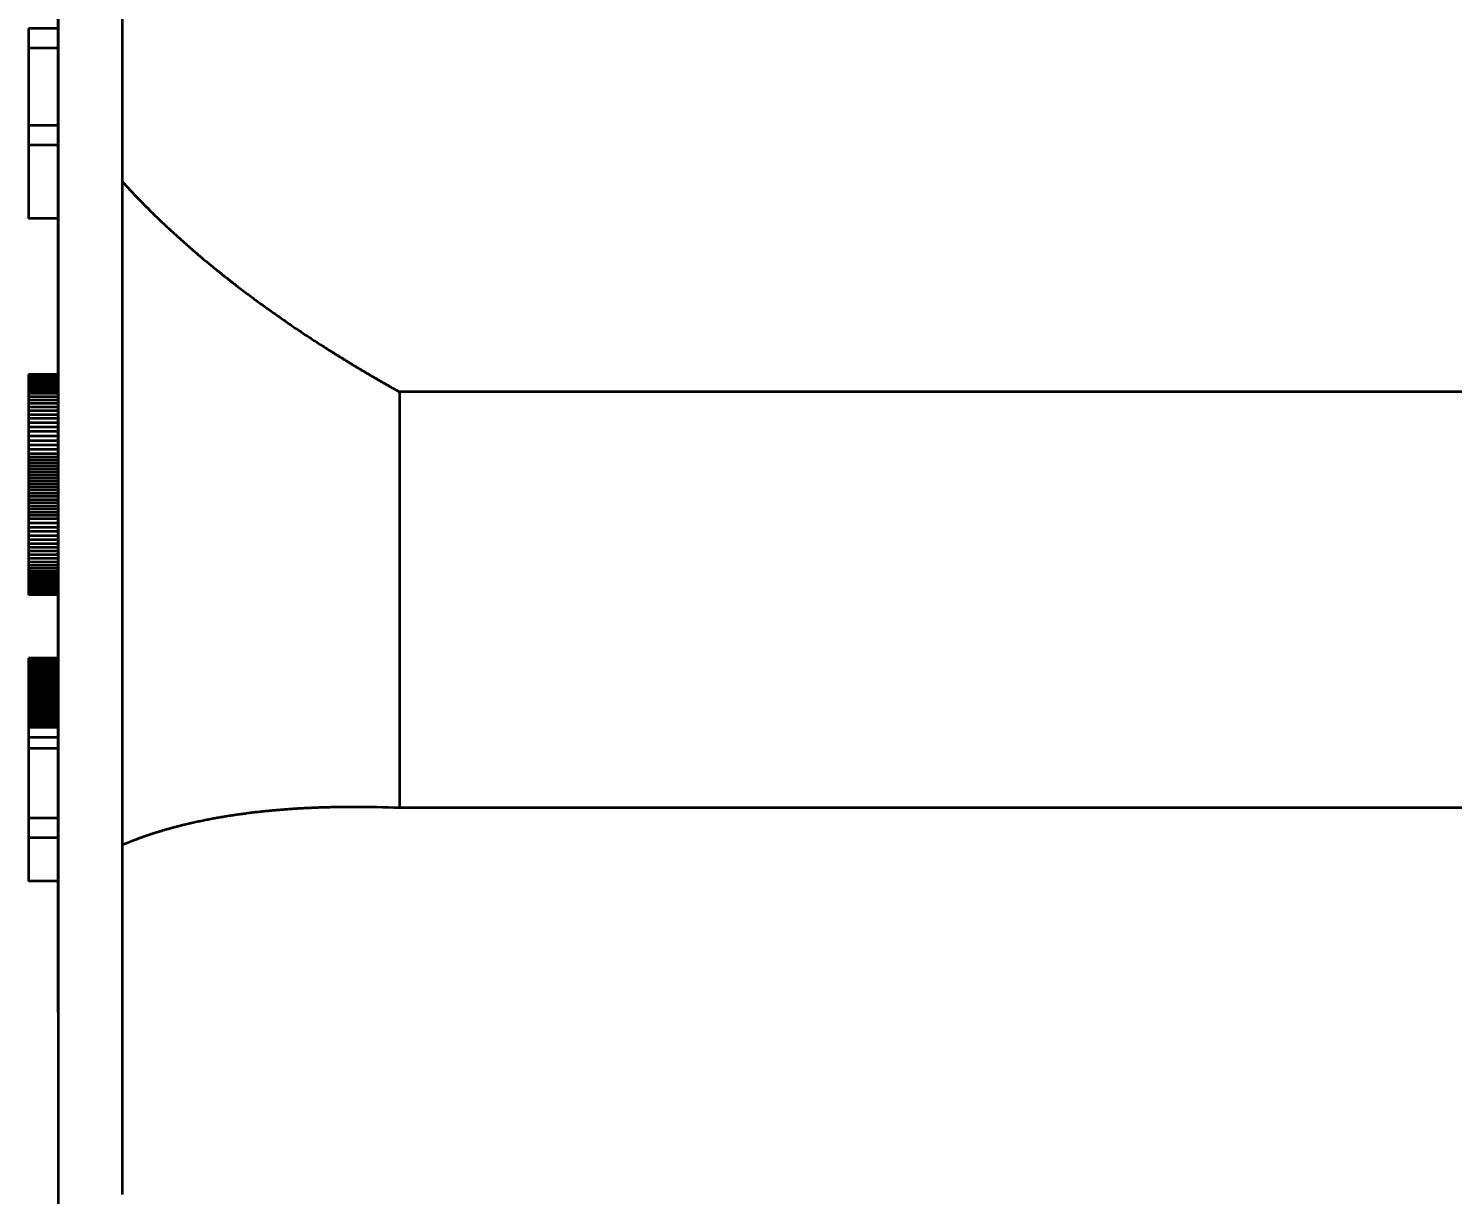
# Model space of a CAD drawing. Extents: x 23 to 472, y 3 to 294.
# Drawn here: x 45.24 to 52.43, y 200.03 to 205.91 of the extents above; entities that cross this region are included whole.
import ezdxf
from ezdxf.enums import TextEntityAlignment as Align

# ---------------------------------------------------------------- set-up
doc = ezdxf.new("R2010")
doc.units = 0
doc.layers.get('0').update_dxf_attribs({"lineweight": 13})
doc.styles.get("Standard").update_dxf_attribs({"font": 'isocp.shx'})
doc.dimstyles.get("Standard").update_dxf_attribs({"dimtxt": 2.5, "dimasz": 2.5, "dimexe": 1.25, "dimexo": 0.625, "dimtad": 1, "dimcen": 2.5, "dimadec": 0, "dimazin": 0, "dimtfac": 1, "dimtmove": 0, "dimatfit": 0, "dimfxl": 0, "dimarcsym": 0})

# ---------------------------------------------------------------- blocks, each defined once
blk = doc.blocks.new('*D')
at = {"color": 7, "lineweight": 13}
for p, q in [((369.2633, 239.5531), (395.349, 194.2124)), ((363.2339, 234.8367), (397.923, 198.6215))]:
    blk.add_line(p, q, dxfattribs=at)
at = {"color": 34, "lineweight": 13, "ltscale": 0.415699}
blk.add_line((121.0279, 197.0113), (121.0279, 180.3834), dxfattribs=at)
at = {"color": 34, "lineweight": 13, "ltscale": 0.421525}
blk.add_line((278.4006, 197.0113), (278.4006, 180.1503), dxfattribs=at)
at = {"color": 34, "lineweight": 13}
for p, q in [((45.7156, 194.0736), (45.7156, 169.4602)), ((353.9414, 194.0736), (353.9414, 169.4602)), ((45.7156, 182.3834), (121.0279, 182.3834)), ((278.4006, 182.1503), (353.9414, 182.1503)), ((45.7156, 171.4602), (353.9414, 171.4602))]:
    blk.add_line(p, q, dxfattribs=at)
at = {"color": 34, "lineweight": 13, "ltscale": 0.342256}
blk.add_line((45.7156, 194.0736), (45.7156, 180.3834), dxfattribs=at)
at = {"color": 34, "lineweight": 13, "ltscale": 0.348082}
blk.add_line((353.9414, 194.0736), (353.9414, 180.1503), dxfattribs=at)
at = {"color": 7, "lineweight": 13}
for points in [[(376.3151, 228.3342), (374.903, 229.7505), (375.4177, 227.8179)], [(374.0392, 224.3044), (372.3291, 225.3414), (373.2916, 223.5883)], [(396.2128, 199.6586), (397.923, 198.6215), (396.9605, 200.3747)], [(393.937, 195.6288), (395.349, 194.2124), (394.8343, 196.145)]]:
    blk.add_lwpolyline(points, dxfattribs=at)
at = {"color": 34, "lineweight": 13}
for points in [[(47.6474, 182.901), (45.7156, 182.3834), (47.6474, 181.8658)], [(119.0961, 181.8658), (121.0279, 182.3834), (119.0961, 182.901)], [(280.3324, 182.668), (278.4006, 182.1503), (280.3324, 181.6327)], [(352.0096, 181.6327), (353.9414, 182.1503), (352.0096, 182.668)], [(47.6474, 171.9778), (45.7156, 171.4602), (47.6474, 170.9425)], [(352.0096, 170.9425), (353.9414, 171.4602), (352.0096, 171.9778)]]:
    blk.add_lwpolyline(points, dxfattribs=at)
at = {"color": 7, "lineweight": 13}
for s, rotation, p, p2 in [('%%c', 299.91295, (370.1301, 240.0518), (371.3768, 237.8848)), ('82', 299.91295, (371.8755, 237.0181), (374.0621, 233.2175)), ('%%c', 313.76692, (363.9561, 235.5285), (365.6854, 233.7231)), ('74', 313.76692, (366.3771, 233.0009), (369.4101, 229.8344))]:
    blk.add_text(s, height=2.5, rotation=rotation, dxfattribs=at).set_placement(p, p2, align=Align.FIT)
at = {"color": 34, "lineweight": 13}
for s, height, p, p2 in [('/[6.3]', 3.5, (93.5334, 183.3834), (107.9059, 183.3834)), ('/[6.3]', 3.5, (326.3327, 183.1503), (340.7051, 183.1503)), ('155', 3.5, (74.21, 183.3834), (83.768, 183.3834)), ('155', 3.5, (307.0093, 183.1503), (316.5672, 183.1503)), ('%%p50', 2.45, (85.868, 183.9084), (92.5334, 183.9084)), ('%%p50', 2.45, (318.6672, 183.6753), (325.3327, 183.6753)), ('"L"', 3.5, (194.4405, 172.4602), (202.0312, 172.4602)), ('%%p50', 2.45, (204.1312, 172.9852), (210.7966, 172.9852))]:
    blk.add_text(s, height=height, dxfattribs=at).set_placement(p, p2, align=Align.FIT)
blk = doc.blocks.new('BLOCK4531')
at = {"color": 1, "lineweight": 35}
for p, q in [((-599.502, -22.625), (-599.502, 0)), ((-599.502, 0), (-599.502, -25.1)), ((-572.052, -16.36), (-596.058, -16.36)), ((-572.052, -20.56), (-596.058, -20.56))]:
    blk.add_line(p, q, dxfattribs=at)
at = {"color": 1, "lineweight": 35, "ltscale": 0.108185}
blk.add_line((-598.852, -14.241), (-598.852, -9.914), dxfattribs=at)
at = {"color": 1, "lineweight": 35, "ltscale": 0.0075}
for p, q in [((-599.502, -12.693), (-599.802, -12.693)), ((-599.502, -12.892), (-599.802, -12.892)), ((-599.502, -13.672), (-599.802, -13.672)), ((-599.502, -13.87), (-599.802, -13.87)), ((-599.502, -14.611), (-599.802, -14.611)), ((-599.502, -16.186), (-599.802, -16.186)), ((-599.502, -16.199), (-599.802, -16.199)), ((-599.502, -16.215), (-599.802, -16.215)), ((-599.502, -16.232), (-599.802, -16.232)), ((-599.502, -16.252), (-599.802, -16.252)), ((-599.502, -16.273), (-599.802, -16.273)), ((-599.502, -16.297), (-599.802, -16.297)), ((-599.502, -16.322), (-599.802, -16.322)), ((-599.502, -16.35), (-599.802, -16.35)), ((-599.502, -16.379), (-599.802, -16.379)), ((-599.502, -16.411), (-599.802, -16.411)), ((-599.502, -16.444), (-599.802, -16.444)), ((-599.502, -16.478), (-599.802, -16.478)), ((-599.502, -16.514), (-599.802, -16.514)), ((-599.502, -16.552), (-599.802, -16.552)), ((-599.502, -16.591), (-599.802, -16.591)), ((-599.502, -16.631), (-599.802, -16.631)), ((-599.502, -16.673), (-599.802, -16.673)), ((-599.502, -16.716), (-599.802, -16.716)), ((-599.502, -16.761), (-599.802, -16.761)), ((-599.502, -16.807), (-599.802, -16.807)), ((-599.502, -16.855), (-599.802, -16.855)), ((-599.502, -16.9), (-599.802, -16.9)), ((-599.502, -16.944), (-599.802, -16.944)), ((-599.502, -16.987), (-599.802, -16.987)), ((-599.502, -17.021), (-599.802, -17.021)), ((-599.502, -17.051), (-599.802, -17.051)), ((-599.502, -17.08), (-599.802, -17.08)), ((-599.502, -17.11), (-599.802, -17.11)), ((-599.502, -17.14), (-599.802, -17.14)), ((-599.502, -17.17), (-599.802, -17.17)), ((-599.502, -17.2), (-599.802, -17.2)), ((-599.502, -17.231), (-599.802, -17.231)), ((-599.502, -17.261), (-599.802, -17.261)), ((-599.502, -17.292), (-599.802, -17.292)), ((-599.502, -17.323), (-599.802, -17.323)), ((-599.502, -17.354), (-599.802, -17.354)), ((-599.502, -17.386), (-599.802, -17.386)), ((-599.502, -17.417), (-599.802, -17.417)), ((-599.502, -17.449), (-599.802, -17.449)), ((-599.502, -17.481), (-599.802, -17.481)), ((-599.502, -17.513), (-599.802, -17.513)), ((-599.502, -17.545), (-599.802, -17.545)), ((-599.502, -17.577), (-599.802, -17.577)), ((-599.502, -17.61), (-599.802, -17.61)), ((-599.502, -17.642), (-599.802, -17.642)), ((-599.502, -17.686), (-599.802, -17.686)), ((-599.502, -17.729), (-599.802, -17.729)), ((-599.502, -17.771), (-599.802, -17.771)), ((-599.502, -17.813), (-599.802, -17.813)), ((-599.502, -17.853), (-599.802, -17.853)), ((-599.502, -17.893), (-599.802, -17.893)), ((-599.502, -17.932), (-599.802, -17.932)), ((-599.502, -17.97), (-599.802, -17.97)), ((-599.502, -18.007), (-599.802, -18.007)), ((-599.502, -18.044), (-599.802, -18.044)), ((-599.502, -18.079), (-599.802, -18.079)), ((-599.502, -18.113), (-599.802, -18.113)), ((-599.502, -18.144), (-599.802, -18.144)), ((-599.502, -18.174), (-599.802, -18.174)), ((-599.502, -18.202), (-599.802, -18.202)), ((-599.502, -18.229), (-599.802, -18.229)), ((-599.502, -18.253), (-599.802, -18.253)), ((-599.502, -18.276), (-599.802, -18.276)), ((-599.502, -18.297), (-599.802, -18.297)), ((-599.502, -18.317), (-599.802, -18.317)), ((-599.502, -18.334), (-599.802, -18.334)), ((-599.502, -18.35), (-599.802, -18.35)), ((-599.502, -18.364), (-599.802, -18.364)), ((-599.502, -18.376), (-599.802, -18.376)), ((-599.502, -18.386), (-599.802, -18.386)), ((-599.502, -18.394), (-599.802, -18.394)), ((-599.502, -18.4), (-599.802, -18.4)), ((-599.502, -18.405), (-599.802, -18.405)), ((-599.502, -18.408), (-599.802, -18.408)), ((-599.502, -18.409), (-599.802, -18.409)), ((-599.502, -19.05), (-599.802, -19.05)), ((-599.502, -19.05), (-599.802, -19.05)), ((-599.502, -19.051), (-599.802, -19.051)), ((-599.502, -19.053), (-599.802, -19.053)), ((-599.502, -19.056), (-599.802, -19.056)), ((-599.502, -19.06), (-599.802, -19.06)), ((-599.502, -19.064), (-599.802, -19.064)), ((-599.502, -19.069), (-599.802, -19.069)), ((-599.502, -19.075), (-599.802, -19.075)), ((-599.502, -19.082), (-599.802, -19.082)), ((-599.502, -19.089), (-599.802, -19.089)), ((-599.502, -19.098), (-599.802, -19.098)), ((-599.502, -19.106), (-599.802, -19.106)), ((-599.502, -19.115), (-599.802, -19.115)), ((-599.502, -19.125), (-599.802, -19.125)), ((-599.502, -19.135), (-599.802, -19.135)), ((-599.502, -19.145), (-599.802, -19.145)), ((-599.502, -19.156), (-599.802, -19.156)), ((-599.502, -19.168), (-599.802, -19.168)), ((-599.502, -19.18), (-599.802, -19.18)), ((-599.502, -19.192), (-599.802, -19.192)), ((-599.502, -19.204), (-599.802, -19.204)), ((-599.502, -19.217), (-599.802, -19.217)), ((-599.502, -19.23), (-599.802, -19.23)), ((-599.502, -19.244), (-599.802, -19.244)), ((-599.502, -19.257), (-599.802, -19.257)), ((-599.502, -19.271), (-599.802, -19.271)), ((-599.502, -19.285), (-599.802, -19.285)), ((-599.502, -19.299), (-599.802, -19.299)), ((-599.502, -19.314), (-599.802, -19.314)), ((-599.502, -19.328), (-599.802, -19.328)), ((-599.502, -19.344), (-599.802, -19.344)), ((-599.502, -19.359), (-599.802, -19.359)), ((-599.502, -19.376), (-599.802, -19.376)), ((-599.502, -19.393), (-599.802, -19.393)), ((-599.502, -19.41), (-599.802, -19.41)), ((-599.502, -19.428), (-599.802, -19.428)), ((-599.502, -19.447), (-599.802, -19.447)), ((-599.502, -19.467), (-599.802, -19.467)), ((-599.502, -19.487), (-599.802, -19.487)), ((-599.502, -19.507), (-599.802, -19.507)), ((-599.502, -19.529), (-599.802, -19.529)), ((-599.502, -19.551), (-599.802, -19.551)), ((-599.502, -19.573), (-599.802, -19.573)), ((-599.502, -19.596), (-599.802, -19.596)), ((-599.502, -19.62), (-599.802, -19.62)), ((-599.502, -19.645), (-599.802, -19.645)), ((-599.502, -19.67), (-599.802, -19.67)), ((-599.502, -19.695), (-599.802, -19.695)), ((-599.502, -19.721), (-599.802, -19.721)), ((-599.502, -19.748), (-599.802, -19.748)), ((-599.502, -19.849), (-599.802, -19.849)), ((-599.502, -19.959), (-599.802, -19.959)), ((-599.502, -20.663), (-599.802, -20.663)), ((-599.502, -20.861), (-599.802, -20.861)), ((-599.502, -21.298), (-599.802, -21.298))]:
    blk.add_line(p, q, dxfattribs=at)
at = {"color": 1, "lineweight": 35, "ltscale": 0.004962}
blk.add_line((-599.802, -12.693), (-599.802, -12.892), dxfattribs=at)
at = {"color": 1, "lineweight": 35, "ltscale": 0.019492}
blk.add_line((-599.802, -12.892), (-599.802, -13.672), dxfattribs=at)
at = {"color": 1, "lineweight": 35, "ltscale": 0.004963}
for p, q in [((-599.802, -13.672), (-599.802, -13.87)), ((-599.802, -20.663), (-599.802, -20.861))]:
    blk.add_line(p, q, dxfattribs=at)
at = {"color": 1, "lineweight": 35, "ltscale": 0.018527}
blk.add_line((-599.802, -13.87), (-599.802, -14.611), dxfattribs=at)
at = {"color": 1, "lineweight": 35, "ltscale": 0.167327}
blk.add_line((-598.852, -20.934), (-598.852, -14.241), dxfattribs=at)
at = {"color": 1, "lineweight": 35, "ltscale": 0.039369}
blk.add_line((-599.502, -14.611), (-599.502, -16.186), dxfattribs=at)
at = {"color": 1, "lineweight": 35, "ltscale": 0.00033685}
blk.add_line((-599.802, -16.186), (-599.802, -16.199), dxfattribs=at)
at = {"color": 1, "lineweight": 35, "ltscale": 0.0003868}
blk.add_line((-599.802, -16.199), (-599.802, -16.215), dxfattribs=at)
at = {"color": 1, "lineweight": 35, "ltscale": 0.000436775}
blk.add_line((-599.802, -16.215), (-599.802, -16.232), dxfattribs=at)
at = {"color": 1, "lineweight": 35, "ltscale": 0.000486775}
blk.add_line((-599.802, -16.232), (-599.802, -16.252), dxfattribs=at)
at = {"color": 1, "lineweight": 35, "ltscale": 0.000536725}
blk.add_line((-599.802, -16.252), (-599.802, -16.273), dxfattribs=at)
at = {"color": 1, "lineweight": 35, "ltscale": 0.0005863}
blk.add_line((-599.802, -16.273), (-599.802, -16.297), dxfattribs=at)
at = {"color": 1, "lineweight": 35, "ltscale": 0.0006363}
blk.add_line((-599.802, -16.297), (-599.802, -16.322), dxfattribs=at)
at = {"color": 1, "lineweight": 35, "ltscale": 0.000686275}
blk.add_line((-599.802, -16.322), (-599.802, -16.35), dxfattribs=at)
at = {"color": 1, "lineweight": 35, "ltscale": 0.00073585}
blk.add_line((-599.802, -16.35), (-599.802, -16.379), dxfattribs=at)
at = {"color": 1, "lineweight": 35, "ltscale": 0.0007862}
blk.add_line((-599.802, -16.379), (-599.802, -16.411), dxfattribs=at)
at = {"color": 1, "lineweight": 35, "ltscale": 0.105014}
blk.add_line((-596.058, -16.36), (-596.058, -20.56), dxfattribs=at)
at = {"color": 1, "lineweight": 35, "ltscale": 0.00082895}
blk.add_line((-599.802, -16.411), (-599.802, -16.444), dxfattribs=at)
at = {"color": 1, "lineweight": 35, "ltscale": 0.000864775}
blk.add_line((-599.802, -16.444), (-599.802, -16.478), dxfattribs=at)
at = {"color": 1, "lineweight": 35, "ltscale": 0.000901025}
blk.add_line((-599.802, -16.478), (-599.802, -16.514), dxfattribs=at)
at = {"color": 1, "lineweight": 35, "ltscale": 0.000937275}
blk.add_line((-599.802, -16.514), (-599.802, -16.552), dxfattribs=at)
at = {"color": 1, "lineweight": 35, "ltscale": 0.000973125}
blk.add_line((-599.802, -16.552), (-599.802, -16.591), dxfattribs=at)
at = {"color": 1, "lineweight": 35, "ltscale": 0.001009}
for p, q in [((-599.802, -16.591), (-599.802, -16.631)), ((-599.802, -16.987), (-599.802, -17.027))]:
    blk.add_line(p, q, dxfattribs=at)
at = {"color": 1, "lineweight": 35, "ltscale": 0.001046}
blk.add_line((-599.802, -16.631), (-599.802, -16.673), dxfattribs=at)
at = {"color": 1, "lineweight": 35, "ltscale": 0.001081}
blk.add_line((-599.802, -16.673), (-599.802, -16.716), dxfattribs=at)
at = {"color": 1, "lineweight": 35, "ltscale": 0.001117}
blk.add_line((-599.802, -16.716), (-599.802, -16.761), dxfattribs=at)
at = {"color": 1, "lineweight": 35, "ltscale": 0.001154}
blk.add_line((-599.802, -16.761), (-599.802, -16.807), dxfattribs=at)
at = {"color": 1, "lineweight": 35, "ltscale": 0.00119}
blk.add_line((-599.802, -16.807), (-599.802, -16.855), dxfattribs=at)
at = {"color": 1, "lineweight": 35, "ltscale": 0.001144}
blk.add_line((-599.802, -16.855), (-599.802, -16.9), dxfattribs=at)
at = {"color": 1, "lineweight": 35, "ltscale": 0.001099}
blk.add_line((-599.802, -16.9), (-599.802, -16.944), dxfattribs=at)
at = {"color": 1, "lineweight": 35, "ltscale": 0.001054}
for p, q in [((-599.802, -16.944), (-599.802, -16.987)), ((-599.802, -17.729), (-599.802, -17.771))]:
    blk.add_line(p, q, dxfattribs=at)
at = {"color": 1, "lineweight": 35, "ltscale": 0.00073395}
blk.add_line((-599.802, -17.021), (-599.802, -17.051), dxfattribs=at)
at = {"color": 1, "lineweight": 35, "ltscale": 0.000738525}
blk.add_line((-599.802, -17.051), (-599.802, -17.08), dxfattribs=at)
at = {"color": 1, "lineweight": 35, "ltscale": 0.0007431}
blk.add_line((-599.802, -17.08), (-599.802, -17.11), dxfattribs=at)
at = {"color": 1, "lineweight": 35, "ltscale": 0.000747675}
blk.add_line((-599.802, -17.11), (-599.802, -17.14), dxfattribs=at)
at = {"color": 1, "lineweight": 35, "ltscale": 0.00075225}
blk.add_line((-599.802, -17.14), (-599.802, -17.17), dxfattribs=at)
at = {"color": 1, "lineweight": 35, "ltscale": 0.00075685}
blk.add_line((-599.802, -17.17), (-599.802, -17.2), dxfattribs=at)
at = {"color": 1, "lineweight": 35, "ltscale": 0.0007614}
blk.add_line((-599.802, -17.2), (-599.802, -17.231), dxfattribs=at)
at = {"color": 1, "lineweight": 35, "ltscale": 0.000766375}
blk.add_line((-599.802, -17.231), (-599.802, -17.261), dxfattribs=at)
at = {"color": 1, "lineweight": 35, "ltscale": 0.000770575}
blk.add_line((-599.802, -17.261), (-599.802, -17.292), dxfattribs=at)
at = {"color": 1, "lineweight": 35, "ltscale": 0.000775525}
blk.add_line((-599.802, -17.292), (-599.802, -17.323), dxfattribs=at)
at = {"color": 1, "lineweight": 35, "ltscale": 0.00077935}
blk.add_line((-599.802, -17.323), (-599.802, -17.354), dxfattribs=at)
at = {"color": 1, "lineweight": 35, "ltscale": 0.00034715}
blk.add_line((-599.802, -17.354), (-599.802, -17.368), dxfattribs=at)
at = {"color": 1, "lineweight": 35, "ltscale": 0.000783925}
blk.add_line((-599.802, -17.354), (-599.802, -17.386), dxfattribs=at)
at = {"color": 1, "lineweight": 35, "ltscale": 0.000787725}
blk.add_line((-599.802, -17.386), (-599.802, -17.417), dxfattribs=at)
at = {"color": 1, "lineweight": 35, "ltscale": 0.000791925}
blk.add_line((-599.802, -17.417), (-599.802, -17.449), dxfattribs=at)
at = {"color": 1, "lineweight": 35, "ltscale": 0.000796125}
blk.add_line((-599.802, -17.449), (-599.802, -17.481), dxfattribs=at)
at = {"color": 1, "lineweight": 35, "ltscale": 0.000800325}
blk.add_line((-599.802, -17.481), (-599.802, -17.513), dxfattribs=at)
at = {"color": 1, "lineweight": 35, "ltscale": 0.00080415}
blk.add_line((-599.802, -17.513), (-599.802, -17.545), dxfattribs=at)
at = {"color": 1, "lineweight": 35, "ltscale": 0.000808325}
blk.add_line((-599.802, -17.545), (-599.802, -17.577), dxfattribs=at)
at = {"color": 1, "lineweight": 35, "ltscale": 0.000812525}
blk.add_line((-599.802, -17.577), (-599.802, -17.61), dxfattribs=at)
at = {"color": 1, "lineweight": 35, "ltscale": 0.00081635}
blk.add_line((-599.802, -17.61), (-599.802, -17.642), dxfattribs=at)
at = {"color": 1, "lineweight": 35, "ltscale": 0.001095}
blk.add_line((-599.802, -17.642), (-599.802, -17.686), dxfattribs=at)
at = {"color": 1, "lineweight": 35, "ltscale": 0.001075}
blk.add_line((-599.802, -17.686), (-599.802, -17.729), dxfattribs=at)
at = {"color": 1, "lineweight": 35, "ltscale": 0.001034}
blk.add_line((-599.802, -17.771), (-599.802, -17.813), dxfattribs=at)
at = {"color": 1, "lineweight": 35, "ltscale": 0.001014}
blk.add_line((-599.802, -17.813), (-599.802, -17.853), dxfattribs=at)
at = {"color": 1, "lineweight": 35, "ltscale": 0.000993725}
blk.add_line((-599.802, -17.853), (-599.802, -17.893), dxfattribs=at)
at = {"color": 1, "lineweight": 35, "ltscale": 0.0009739}
blk.add_line((-599.802, -17.893), (-599.802, -17.932), dxfattribs=at)
at = {"color": 1, "lineweight": 35, "ltscale": 0.0009533}
blk.add_line((-599.802, -17.932), (-599.802, -17.97), dxfattribs=at)
at = {"color": 1, "lineweight": 35, "ltscale": 0.00093345}
blk.add_line((-599.802, -17.97), (-599.802, -18.007), dxfattribs=at)
at = {"color": 1, "lineweight": 35, "ltscale": 0.00091285}
blk.add_line((-599.802, -18.007), (-599.802, -18.044), dxfattribs=at)
at = {"color": 1, "lineweight": 35, "ltscale": 0.0008812}
blk.add_line((-599.802, -18.044), (-599.802, -18.079), dxfattribs=at)
at = {"color": 1, "lineweight": 35, "ltscale": 0.000836575}
blk.add_line((-599.802, -18.079), (-599.802, -18.113), dxfattribs=at)
at = {"color": 1, "lineweight": 35, "ltscale": 0.0007923}
blk.add_line((-599.802, -18.113), (-599.802, -18.144), dxfattribs=at)
at = {"color": 1, "lineweight": 35, "ltscale": 0.000748075}
blk.add_line((-599.802, -18.144), (-599.802, -18.174), dxfattribs=at)
at = {"color": 1, "lineweight": 35, "ltscale": 0.0007038}
blk.add_line((-599.802, -18.174), (-599.802, -18.202), dxfattribs=at)
at = {"color": 1, "lineweight": 35, "ltscale": 0.000659575}
blk.add_line((-599.802, -18.202), (-599.802, -18.229), dxfattribs=at)
at = {"color": 1, "lineweight": 35, "ltscale": 0.0006153}
blk.add_line((-599.802, -18.229), (-599.802, -18.253), dxfattribs=at)
at = {"color": 1, "lineweight": 35, "ltscale": 0.00057105}
blk.add_line((-599.802, -18.253), (-599.802, -18.276), dxfattribs=at)
at = {"color": 1, "lineweight": 35, "ltscale": 0.000526825}
blk.add_line((-599.802, -18.276), (-599.802, -18.297), dxfattribs=at)
at = {"color": 1, "lineweight": 35, "ltscale": 0.00048255}
blk.add_line((-599.802, -18.297), (-599.802, -18.317), dxfattribs=at)
at = {"color": 1, "lineweight": 35, "ltscale": 0.00043755}
blk.add_line((-599.802, -18.317), (-599.802, -18.334), dxfattribs=at)
at = {"color": 1, "lineweight": 35, "ltscale": 0.000391}
blk.add_line((-599.802, -18.334), (-599.802, -18.35), dxfattribs=at)
at = {"color": 1, "lineweight": 35, "ltscale": 0.000345625}
blk.add_line((-599.802, -18.35), (-599.802, -18.364), dxfattribs=at)
at = {"color": 1, "lineweight": 35, "ltscale": 0.000299075}
blk.add_line((-599.802, -18.364), (-599.802, -18.376), dxfattribs=at)
at = {"color": 1, "lineweight": 35, "ltscale": 0.000253275}
blk.add_line((-599.802, -18.376), (-599.802, -18.386), dxfattribs=at)
at = {"color": 1, "lineweight": 35, "ltscale": 0.00020715}
blk.add_line((-599.802, -18.386), (-599.802, -18.394), dxfattribs=at)
at = {"color": 1, "lineweight": 35, "ltscale": 0.00016135}
blk.add_line((-599.802, -18.394), (-599.802, -18.4), dxfattribs=at)
at = {"color": 1, "lineweight": 35, "ltscale": 0.000115225}
blk.add_line((-599.802, -18.4), (-599.802, -18.405), dxfattribs=at)
at = {"color": 1, "lineweight": 35, "ltscale": 6.9025e-05}
blk.add_line((-599.802, -18.405), (-599.802, -18.408), dxfattribs=at)
at = {"color": 1, "lineweight": 35, "ltscale": 0.016039}
blk.add_line((-599.502, -18.409), (-599.502, -19.05), dxfattribs=at)
at = {"color": 1, "lineweight": 35, "ltscale": 2.9775e-05}
blk.add_line((-599.802, -19.05), (-599.802, -19.051), dxfattribs=at)
at = {"color": 1, "lineweight": 35, "ltscale": 4.9975e-05}
blk.add_line((-599.802, -19.051), (-599.802, -19.053), dxfattribs=at)
at = {"color": 1, "lineweight": 35, "ltscale": 6.98e-05}
blk.add_line((-599.802, -19.053), (-599.802, -19.056), dxfattribs=at)
at = {"color": 1, "lineweight": 35, "ltscale": 8.965e-05}
blk.add_line((-599.802, -19.056), (-599.802, -19.06), dxfattribs=at)
at = {"color": 1, "lineweight": 35, "ltscale": 0.00010985}
blk.add_line((-599.802, -19.06), (-599.802, -19.064), dxfattribs=at)
at = {"color": 1, "lineweight": 35, "ltscale": 0.0001297}
blk.add_line((-599.802, -19.064), (-599.802, -19.069), dxfattribs=at)
at = {"color": 1, "lineweight": 35, "ltscale": 0.00014955}
blk.add_line((-599.802, -19.069), (-599.802, -19.075), dxfattribs=at)
at = {"color": 1, "lineweight": 35, "ltscale": 0.00016975}
blk.add_line((-599.802, -19.075), (-599.802, -19.082), dxfattribs=at)
at = {"color": 1, "lineweight": 35, "ltscale": 0.000189575}
blk.add_line((-599.802, -19.082), (-599.802, -19.089), dxfattribs=at)
at = {"color": 1, "lineweight": 35, "ltscale": 0.00020485}
blk.add_line((-599.802, -19.089), (-599.802, -19.098), dxfattribs=at)
at = {"color": 1, "lineweight": 35, "ltscale": 0.000216675}
blk.add_line((-599.802, -19.098), (-599.802, -19.106), dxfattribs=at)
at = {"color": 1, "lineweight": 35, "ltscale": 0.000227375}
blk.add_line((-599.802, -19.106), (-599.802, -19.115), dxfattribs=at)
at = {"color": 1, "lineweight": 35, "ltscale": 0.000239175}
blk.add_line((-599.802, -19.115), (-599.802, -19.125), dxfattribs=at)
at = {"color": 1, "lineweight": 35, "ltscale": 0.00025025}
blk.add_line((-599.802, -19.125), (-599.802, -19.135), dxfattribs=at)
at = {"color": 1, "lineweight": 35, "ltscale": 0.0002613}
blk.add_line((-599.802, -19.135), (-599.802, -19.145), dxfattribs=at)
at = {"color": 1, "lineweight": 35, "ltscale": 0.00027275}
blk.add_line((-599.802, -19.145), (-599.802, -19.156), dxfattribs=at)
at = {"color": 1, "lineweight": 35, "ltscale": 0.000283825}
blk.add_line((-599.802, -19.156), (-599.802, -19.168), dxfattribs=at)
at = {"color": 1, "lineweight": 35, "ltscale": 0.00029525}
blk.add_line((-599.802, -19.168), (-599.802, -19.18), dxfattribs=at)
at = {"color": 1, "lineweight": 35, "ltscale": 0.000306325}
blk.add_line((-599.802, -19.18), (-599.802, -19.192), dxfattribs=at)
at = {"color": 1, "lineweight": 35, "ltscale": 0.000315075}
blk.add_line((-599.802, -19.192), (-599.802, -19.204), dxfattribs=at)
at = {"color": 1, "lineweight": 35, "ltscale": 0.000320825}
blk.add_line((-599.802, -19.204), (-599.802, -19.217), dxfattribs=at)
at = {"color": 1, "lineweight": 35, "ltscale": 0.000326925}
blk.add_line((-599.802, -19.217), (-599.802, -19.23), dxfattribs=at)
at = {"color": 1, "lineweight": 35, "ltscale": 0.00033265}
blk.add_line((-599.802, -19.23), (-599.802, -19.244), dxfattribs=at)
at = {"color": 1, "lineweight": 35, "ltscale": 0.00033835}
blk.add_line((-599.802, -19.244), (-599.802, -19.257), dxfattribs=at)
at = {"color": 1, "lineweight": 35, "ltscale": 0.000344475}
blk.add_line((-599.802, -19.257), (-599.802, -19.271), dxfattribs=at)
at = {"color": 1, "lineweight": 35, "ltscale": 0.000350575}
blk.add_line((-599.802, -19.271), (-599.802, -19.285), dxfattribs=at)
at = {"color": 1, "lineweight": 35, "ltscale": 0.0003559}
blk.add_line((-599.802, -19.285), (-599.802, -19.299), dxfattribs=at)
at = {"color": 1, "lineweight": 35, "ltscale": 0.0003624}
blk.add_line((-599.802, -19.299), (-599.802, -19.314), dxfattribs=at)
at = {"color": 1, "lineweight": 35, "ltscale": 0.000367725}
blk.add_line((-599.802, -19.314), (-599.802, -19.328), dxfattribs=at)
at = {"color": 1, "lineweight": 35, "ltscale": 0.0003788}
blk.add_line((-599.802, -19.328), (-599.802, -19.344), dxfattribs=at)
at = {"color": 1, "lineweight": 35, "ltscale": 0.000393675}
blk.add_line((-599.802, -19.344), (-599.802, -19.359), dxfattribs=at)
at = {"color": 1, "lineweight": 35, "ltscale": 0.000409325}
blk.add_line((-599.802, -19.359), (-599.802, -19.376), dxfattribs=at)
at = {"color": 1, "lineweight": 35, "ltscale": 0.000424575}
blk.add_line((-599.802, -19.376), (-599.802, -19.393), dxfattribs=at)
at = {"color": 1, "lineweight": 35, "ltscale": 0.000440225}
blk.add_line((-599.802, -19.393), (-599.802, -19.41), dxfattribs=at)
at = {"color": 1, "lineweight": 35, "ltscale": 0.000455075}
blk.add_line((-599.802, -19.41), (-599.802, -19.428), dxfattribs=at)
at = {"color": 1, "lineweight": 35, "ltscale": 0.00047075}
blk.add_line((-599.802, -19.428), (-599.802, -19.447), dxfattribs=at)
at = {"color": 1, "lineweight": 35, "ltscale": 0.000486}
blk.add_line((-599.802, -19.447), (-599.802, -19.467), dxfattribs=at)
at = {"color": 1, "lineweight": 35, "ltscale": 0.00050125}
blk.add_line((-599.802, -19.467), (-599.802, -19.487), dxfattribs=at)
at = {"color": 1, "lineweight": 35, "ltscale": 0.000516875}
blk.add_line((-599.802, -19.487), (-599.802, -19.507), dxfattribs=at)
at = {"color": 1, "lineweight": 35, "ltscale": 0.00053215}
blk.add_line((-599.802, -19.507), (-599.802, -19.529), dxfattribs=at)
at = {"color": 1, "lineweight": 35, "ltscale": 0.0005478}
blk.add_line((-599.802, -19.529), (-599.802, -19.551), dxfattribs=at)
at = {"color": 1, "lineweight": 35, "ltscale": 0.000563425}
blk.add_line((-599.802, -19.551), (-599.802, -19.573), dxfattribs=at)
at = {"color": 1, "lineweight": 35, "ltscale": 0.000579075}
blk.add_line((-599.802, -19.573), (-599.802, -19.596), dxfattribs=at)
at = {"color": 1, "lineweight": 35, "ltscale": 0.000594325}
blk.add_line((-599.802, -19.596), (-599.802, -19.62), dxfattribs=at)
at = {"color": 1, "lineweight": 35, "ltscale": 0.00061035}
blk.add_line((-599.802, -19.62), (-599.802, -19.645), dxfattribs=at)
at = {"color": 1, "lineweight": 35, "ltscale": 0.000626}
blk.add_line((-599.802, -19.645), (-599.802, -19.67), dxfattribs=at)
at = {"color": 1, "lineweight": 35, "ltscale": 0.00064125}
blk.add_line((-599.802, -19.67), (-599.802, -19.695), dxfattribs=at)
at = {"color": 1, "lineweight": 35, "ltscale": 0.0006569}
blk.add_line((-599.802, -19.695), (-599.802, -19.721), dxfattribs=at)
at = {"color": 1, "lineweight": 35, "ltscale": 0.0006729}
blk.add_line((-599.802, -19.721), (-599.802, -19.748), dxfattribs=at)
at = {"color": 1, "lineweight": 35, "ltscale": 0.002527}
blk.add_line((-599.802, -19.748), (-599.802, -19.849), dxfattribs=at)
at = {"color": 1, "lineweight": 35, "ltscale": 0.002737}
blk.add_line((-599.802, -19.849), (-599.802, -19.959), dxfattribs=at)
at = {"color": 1, "lineweight": 35, "ltscale": 0.017599}
blk.add_line((-599.802, -19.959), (-599.802, -20.663), dxfattribs=at)
at = {"color": 1, "lineweight": 35, "ltscale": 0.010914}
blk.add_line((-599.802, -20.861), (-599.802, -21.298), dxfattribs=at)
at = {"color": 1, "lineweight": 35, "ltscale": 0.088192}
blk.add_line((-598.852, -24.462), (-598.852, -20.934), dxfattribs=at)
at = {"color": 1, "lineweight": 35, "ltscale": 0.0688}
blk.add_line((-599.502, -21.298), (-599.502, -24.05), dxfattribs=at)
at = {"color": 1, "lineweight": 35}
blk.add_arc((-596.52, -31.561), 11.01, 87.5925, 89.9709, dxfattribs=at)
for points, knots in [([(-598.852, -14.241), (-598.755, -14.348), (-598.656, -14.452), (-598.555, -14.553), (-598.244, -14.851), (-597.917, -15.127), (-597.693, -15.302), (-597.24, -15.636), (-596.772, -15.941), (-596.536, -16.087), (-596.298, -16.226), (-596.058, -16.36)], [0, 0, 0, 0, 0, 0, 1.252472, 1.252472, 1.252472, 3.747589, 3.747589, 3.747589, 6.220086, 6.220086, 6.220086, 6.220086, 6.220086, 6.220086]), ([(-596.514, -20.551), (-596.715, -20.551), (-596.914, -20.556), (-597.111, -20.566), (-597.55, -20.601), (-597.976, -20.669), (-598.206, -20.717), (-598.474, -20.789), (-598.729, -20.884), (-598.77, -20.9), (-598.811, -20.917), (-598.852, -20.934)], [0, 0, 0, 0, 0, 0, 2.005739, 2.005739, 2.005739, 4.478963, 4.478963, 4.478963, 4.961969, 4.961969, 4.961969, 4.961969, 4.961969, 4.961969])]:
    blk.add_open_spline(points, degree=5, knots=knots, dxfattribs=at)

msp = doc.modelspace()

# ---------------------------------------------------------------- block references
at = {"lineweight": 0, "xscale": 0.5, "yscale": 0.5, "zscale": 0.5}
msp.add_blockref('BLOCK4531', (345.1414, 212.2613), dxfattribs=at)

# ---------------------------------------------------------------- dimensions: what is measured, and where the dimension line sits
at = {"color": 0, "lineweight": 0}
for base, p1, p2, angle, text, middle in [((45.7156, 171.4602), (353.9414, 195.0736), (45.7156, 195.0736), 179.99905, '"L"{}{%%p50}', (202.6186, 171.4602)), ((353.9414, 182.1503), (278.4006, 198.0113), (353.9414, 195.0736), 359.99809, '155{}{%%p50}/[6.3]', (323.8572, 182.1503)), ((121.0279, 182.3834), (45.7156, 195.0736), (121.0279, 198.0113), 359.99809, '155{}{%%p50}/[6.3]', (91.058, 182.3834))]:
    dim = msp.add_linear_dim(base=base, p1=p1, p2=p2, angle=angle, text=text, dimstyle='Standard', override={"dimlfac": 2, "dimtol": 0, "dimlim": 0, "dimtp": 50, "dimtm": 50}, dxfattribs=at)
    dim.commit()
    dim.dimension.update_dxf_attribs({"geometry": '*D', "text_midpoint": middle, "dimtype": 160})
for p1, p2, middle in [((395.349, 194.2124), (374.903, 229.7505), (371.2293, 236.1359)), ((397.923, 198.6215), (372.3291, 225.3414), (365.9609, 231.9897))]:
    dim = msp.add_diameter_dim_2p(p1=p1, p2=p2, dimstyle='Standard', override={"dimlfac": 2}, dxfattribs=at)
    dim.commit()
    dim.dimension.update_dxf_attribs({"geometry": '*D', "text_midpoint": middle, "dimtype": 163})

doc.saveas('drawing.dxf')
